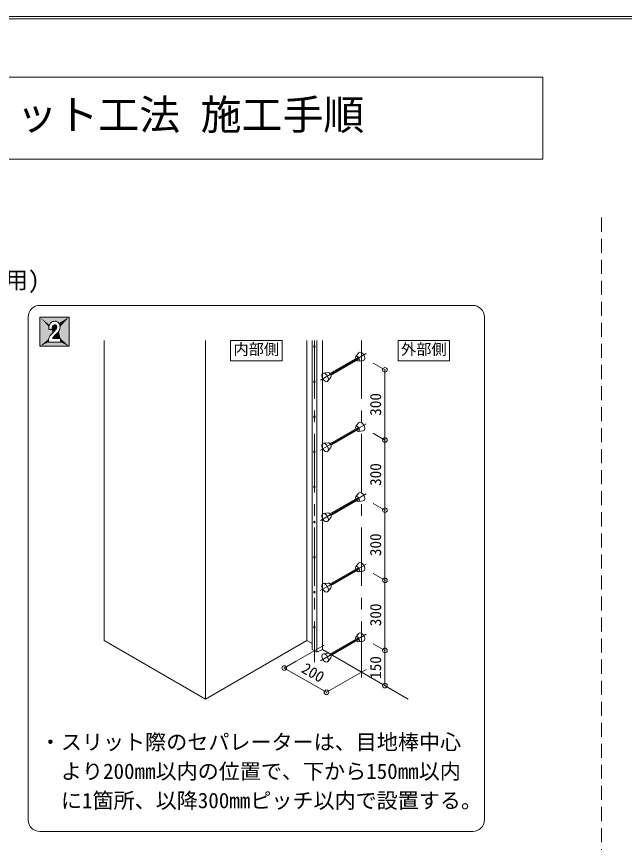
# Model space of a CAD drawing. Units: millimetres on the paper. Extents: x -35288 to 200, y -139 to 12382.
# Drawn here: x 50 to 102, y 68.1 to 138.7 of the extents above; entities that cross this region are included whole.
import ezdxf
from ezdxf.enums import TextEntityAlignment as Align

# ---------------------------------------------------------------- set-up
doc = ezdxf.new("R2010")
doc.units = ezdxf.units.MM
doc.header["$PDMODE"] = 32
doc.header["$PDSIZE"] = 0.4
doc.linetypes.add('CHAIN1', pattern=[8, 5, -1, 1, -1])
doc.linetypes.add('DASHED1', pattern=[1.8, 1.2, -0.6])
for name, color, linetype, lineweight in [('0-0_', 7, 'Continuous', 9), ('1-0_', 7, 'Continuous', 9), ('4-0_通り芯', 7, 'Continuous', 9)]:
    doc.layers.add(name, color=color, linetype=linetype, lineweight=lineweight)
doc.styles.add('ＭＳ ゴシック', font='')
doc.styles.get('ＭＳ ゴシック').set_extended_font_data('MS Gothic')

msp = doc.modelspace()

# ---------------------------------------------------------------- hatches: boundary and pattern name
at = {"layer": '4-0_通り芯'}
h = msp.add_hatch(color=178, dxfattribs=at)
edge = h.paths.add_edge_path()
edge.add_ellipse((75.465, 110.467), major_axis=(0, 0.08), ratio=0.7, start_angle=0, end_angle=360)
h = msp.add_hatch(color=178, dxfattribs=at)
edge = h.paths.add_edge_path()
edge.add_ellipse((75.465, 107.467), major_axis=(0, 0.08), ratio=0.7, start_angle=0, end_angle=360)
h = msp.add_hatch(color=178, dxfattribs=at)
edge = h.paths.add_edge_path()
edge.add_ellipse((75.465, 104.467), major_axis=(0, 0.08), ratio=0.7, start_angle=0, end_angle=360)
h = msp.add_hatch(color=178, dxfattribs=at)
edge = h.paths.add_edge_path()
edge.add_ellipse((75.465, 101.467), major_axis=(0, 0.08), ratio=0.7, start_angle=0, end_angle=360)
h = msp.add_hatch(color=178, dxfattribs=at)
edge = h.paths.add_edge_path()
edge.add_ellipse((75.465, 98.467), major_axis=(0, 0.08), ratio=0.7, start_angle=0, end_angle=360)
h = msp.add_hatch(color=178, dxfattribs=at)
edge = h.paths.add_edge_path()
edge.add_ellipse((75.465, 95.467), major_axis=(0, 0.08), ratio=0.7, start_angle=0, end_angle=360)
h = msp.add_hatch(color=178, dxfattribs=at)
edge = h.paths.add_edge_path()
edge.add_ellipse((75.465, 92.467), major_axis=(0, 0.08), ratio=0.7, start_angle=0, end_angle=360)
h = msp.add_hatch(color=178, dxfattribs=at)
edge = h.paths.add_edge_path()
edge.add_ellipse((75.465, 89.467), major_axis=(0, 0.08), ratio=0.7, start_angle=0, end_angle=360)
h = msp.add_hatch(color=178, dxfattribs=at)
edge = h.paths.add_edge_path()
edge.add_ellipse((75.465, 86.467), major_axis=(0, 0.08), ratio=0.7, start_angle=0, end_angle=360)

# ---------------------------------------------------------------- linework, layer by layer
at = {"layer": '0-0_'}
for p, q in [((-200.2, 138.7), (200.2, 138.7)), ((-200, 138.5), (200, 138.5))]:
    msp.add_line(p, q, dxfattribs=at)
at = {"layer": '1-0_'}
for p, q in [((5, 133.5), (95, 133.5)), ((52, 114), (89, 114)), ((51, 70), (51, 113)), ((52, 113), (54.5, 113)), ((52, 110.5), (52, 113)), ((53.626, 112.469), (53.556, 112.547)), ((53.67, 112.395), (53.626, 112.469)), ((54.5, 113), (54.5, 110.5)), ((90, 70), (90, 113)), ((52, 110.5), (54.5, 110.5)), ((52, 69), (89, 69))]:
    msp.add_line(p, q, dxfattribs=at)
at = {"layer": '1-0_', "linetype": 'DASHED1'}
msp.add_line((100, 121.5), (100, -120), dxfattribs=at)
at = {"layer": '1-0_'}
for points in [[(95, 133.5), (95, 126.5), (5, 126.5)], [(53.389, 111.966), (53.337, 111.906), (53.128, 111.691), (53.069, 111.627), (52.97, 111.51), (52.894, 111.412), (52.824, 111.301), (52.803, 111.264), (52.769, 111.193), (52.742, 111.119), (52.742, 110.854), (53.758, 110.854), (53.758, 111.169), (53.071, 111.169), (53.101, 111.22), (53.124, 111.255), (53.17, 111.318), (53.212, 111.37), (53.313, 111.478), (53.352, 111.516), (53.437, 111.599), (53.532, 111.691), (53.617, 111.786), (53.641, 111.826), (53.677, 111.896), (53.705, 111.983), (53.713, 112.015), (53.721, 112.08), (53.724, 112.147), (53.712, 112.275), (53.7, 112.318), (53.67, 112.395)], [(53.556, 112.547), (53.526, 112.569), (53.471, 112.602), (53.405, 112.629), (53.377, 112.635), (53.325, 112.643), (53.269, 112.646), (53.158, 112.632), (53.119, 112.621), (53.056, 112.595), (52.99, 112.552), (52.967, 112.531), (52.93, 112.494), (52.893, 112.446), (52.826, 112.314), (52.802, 112.243), (52.78, 112.149), (52.776, 112.112), (52.767, 112.046), (52.758, 111.92), (53.042, 111.92), (53.062, 112.109), (53.069, 112.145), (53.092, 112.211), (53.119, 112.262), (53.165, 112.305), (53.178, 112.312), (53.224, 112.326), (53.276, 112.33), (53.348, 112.319), (53.363, 112.315), (53.392, 112.297), (53.414, 112.273), (53.438, 112.226), (53.443, 112.213), (53.45, 112.176), (53.453, 112.139), (53.436, 112.05), (53.426, 112.024), (53.389, 111.966)]]:
    msp.add_lwpolyline(points, dxfattribs=at)
for centre, start, end in [((52, 113), 90, 180), ((89, 113), 0, 90), ((52, 70), 180, 270), ((89, 70), 270, 0)]:
    msp.add_arc(centre, 1, start, end, dxfattribs=at)
for points in [[(52, 113), (52.893, 112.446), (52.93, 112.494)], [(52, 113), (52.93, 112.494), (52.967, 112.531)], [(52, 113), (52.967, 112.531), (52.99, 112.552)], [(52, 113), (52.99, 112.552), (53.056, 112.595)], [(52, 113), (53.056, 112.595), (53.119, 112.621)], [(52, 113), (53.119, 112.621), (53.158, 112.632)], [(52, 113), (53.158, 112.632), (53.269, 112.646)], [(52, 113), (53.269, 112.646), (54.5, 113)], [(52, 113), (52.758, 111.92), (52.767, 112.046)], [(52, 113), (52.767, 112.046), (52.776, 112.112)], [(52, 113), (52.776, 112.112), (52.78, 112.149)], [(52, 113), (52.78, 112.149), (52.802, 112.243)], [(52, 113), (52.802, 112.243), (52.826, 112.314)], [(52, 113), (52.826, 112.314), (52.893, 112.446)], [(52, 113), (52, 110.5), (52.742, 111.119)], [(52, 113), (52.742, 111.119), (52.769, 111.193)], [(52, 113), (52.769, 111.193), (52.803, 111.264)], [(52, 113), (52.803, 111.264), (52.824, 111.301)], [(52, 113), (52.824, 111.301), (52.894, 111.412)], [(52, 113), (52.894, 111.412), (52.97, 111.51)], [(52, 113), (52.97, 111.51), (53.069, 111.627)], [(52, 113), (53.069, 111.627), (53.042, 111.92)], [(53.062, 112.109), (53.069, 112.145), (53.392, 112.297), (53.363, 112.315)], [(53.069, 112.145), (53.092, 112.211), (53.363, 112.315), (53.348, 112.319)], [(53.092, 112.211), (53.119, 112.262), (53.348, 112.319), (53.276, 112.33)], [(53.119, 112.262), (53.165, 112.305), (53.276, 112.33), (53.224, 112.326)], [(53.165, 112.305), (53.178, 112.312), (53.224, 112.326)], [(54.5, 113), (53.269, 112.646), (53.325, 112.643)], [(54.5, 113), (53.325, 112.643), (53.377, 112.635)], [(54.5, 113), (53.377, 112.635), (53.405, 112.629)], [(54.5, 113), (53.405, 112.629), (53.471, 112.602)], [(54.5, 113), (53.471, 112.602), (53.526, 112.569)], [(54.5, 113), (53.526, 112.569), (53.556, 112.547)], [(54.5, 113), (53.556, 112.547), (53.626, 112.469)], [(54.5, 113), (53.626, 112.469), (53.67, 112.395)], [(54.5, 113), (53.67, 112.395), (53.7, 112.318)], [(54.5, 113), (53.7, 112.318), (53.712, 112.275)], [(54.5, 113), (53.712, 112.275), (53.724, 112.147)], [(53.724, 112.147), (54.5, 113), (54.5, 110.5)], [(53.042, 111.92), (53.062, 112.109), (53.414, 112.273), (53.392, 112.297)], [(53.069, 111.627), (53.042, 111.92), (53.438, 112.226), (53.414, 112.273)], [(53.438, 112.226), (53.069, 111.627), (53.128, 111.691)], [(53.438, 112.226), (53.128, 111.691), (53.337, 111.906)], [(53.389, 111.966), (53.337, 111.906), (53.438, 112.226)], [(53.438, 112.226), (53.443, 112.213), (53.389, 111.966), (53.426, 112.024)], [(53.443, 112.213), (53.45, 112.176), (53.426, 112.024), (53.436, 112.05)], [(53.45, 112.176), (53.453, 112.139), (53.436, 112.05)], [(53.758, 111.169), (53.532, 111.691), (53.437, 111.599)], [(53.758, 111.169), (53.617, 111.786), (53.532, 111.691)], [(54.5, 110.5), (53.641, 111.826), (53.617, 111.786)], [(54.5, 110.5), (53.617, 111.786), (53.758, 111.169)], [(54.5, 110.5), (53.677, 111.896), (53.641, 111.826)], [(54.5, 110.5), (53.705, 111.983), (53.677, 111.896)], [(54.5, 110.5), (53.713, 112.015), (53.705, 111.983)], [(54.5, 110.5), (53.721, 112.08), (53.713, 112.015)], [(54.5, 110.5), (53.724, 112.147), (53.721, 112.08)], [(52.742, 110.854), (52.742, 111.119), (52, 110.5)], [(53.758, 111.169), (53.071, 111.169), (53.212, 111.37), (53.17, 111.318)], [(53.071, 111.169), (53.101, 111.22), (53.17, 111.318), (53.124, 111.255)], [(53.313, 111.478), (53.212, 111.37), (53.758, 111.169)], [(53.758, 111.169), (53.437, 111.599), (53.313, 111.478)], [(54.5, 110.5), (53.758, 111.169), (53.758, 110.854)], [(52.742, 110.854), (52, 110.5), (54.5, 110.5)], [(54.5, 110.5), (53.758, 110.854), (52.742, 110.854)]]:
    msp.add_solid(points, dxfattribs=at)
at = {"layer": '4-0_通り芯'}
for p, q in [((57.51, 85.333), (57.51, 111)), ((66.17, 80.333), (66.17, 111)), ((68.3, 111), (68.3, 109.267)), ((74.83, 85.333), (74.83, 111)), ((87.024, 111), (82.624, 111)), ((87.024, 109.267), (87.024, 111)), ((76.801, 108.162), (79.121, 109.502)), ((78.986, 109.54), (79.009, 109.625)), ((79.007, 109.436), (78.986, 109.54)), ((79.252, 109.945), (79.009, 109.625)), ((79.009, 109.625), (79.071, 109.661)), ((79.071, 109.661), (79.157, 109.638)), ((79.157, 109.638), (79.242, 109.563)), ((79.242, 109.563), (79.305, 109.454)), ((79.252, 109.945), (79.356, 110.005)), ((79.356, 110.005), (79.498, 109.967)), ((79.498, 109.967), (79.64, 109.841)), ((79.64, 109.841), (79.744, 109.66)), ((79.744, 109.66), (79.782, 109.474)), ((68.3, 109.267), (72.7, 109.267)), ((79.192, 109.381), (76.871, 108.041)), ((79.157, 109.244), (79.077, 109.315)), ((79.242, 109.221), (79.157, 109.244)), ((79.242, 109.221), (79.64, 109.272)), ((79.242, 109.221), (79.305, 109.257)), ((79.305, 109.454), (79.327, 109.343)), ((79.327, 109.343), (79.305, 109.257)), ((79.64, 109.272), (79.744, 109.332)), ((79.782, 109.474), (79.744, 109.332)), ((81.498, 108.484), (80.498, 109.061)), ((76.096, 108.003), (76.134, 108.145)), ((76.238, 108.205), (76.134, 108.145)), ((76.238, 108.205), (76.636, 108.255)), ((76.238, 108.205), (76.38, 108.167)), ((76.38, 108.167), (76.523, 108.041)), ((76.636, 108.255), (76.722, 108.233)), ((76.722, 108.233), (76.807, 108.157)), ((76.807, 108.157), (76.869, 108.049)), ((81.498, 102.484), (81.498, 108.484)), ((76.134, 107.817), (76.096, 108.003)), ((76.238, 107.636), (76.134, 107.817)), ((76.38, 107.51), (76.238, 107.636)), ((76.523, 107.472), (76.38, 107.51)), ((76.523, 108.041), (76.627, 107.86)), ((76.627, 107.86), (76.665, 107.674)), ((76.665, 107.674), (76.627, 107.532)), ((76.869, 108.049), (76.892, 107.937)), ((76.892, 107.937), (76.869, 107.852)), ((79.252, 103.945), (79.009, 103.625)), ((79.252, 103.945), (79.356, 104.005)), ((79.356, 104.005), (79.498, 103.967)), ((79.498, 103.967), (79.64, 103.841)), ((79.64, 103.841), (79.744, 103.66)), ((76.801, 102.162), (79.121, 103.502)), ((79.192, 103.381), (76.871, 102.041)), ((78.986, 103.54), (79.009, 103.625)), ((79.007, 103.436), (78.986, 103.54)), ((79.009, 103.625), (79.071, 103.661)), ((79.071, 103.661), (79.157, 103.638)), ((79.157, 103.244), (79.077, 103.315)), ((79.157, 103.638), (79.242, 103.563)), ((79.242, 103.221), (79.157, 103.244)), ((79.242, 103.563), (79.305, 103.454)), ((79.242, 103.221), (79.64, 103.272)), ((79.242, 103.221), (79.305, 103.257)), ((79.305, 103.454), (79.327, 103.343)), ((79.327, 103.343), (79.305, 103.257)), ((79.64, 103.272), (79.744, 103.332)), ((79.744, 103.66), (79.782, 103.474)), ((79.782, 103.474), (79.744, 103.332)), ((81.498, 102.484), (80.498, 103.061)), ((81.498, 96.484), (81.498, 102.484)), ((76.096, 102.003), (76.134, 102.145)), ((76.134, 101.817), (76.096, 102.003)), ((76.238, 102.205), (76.134, 102.145)), ((76.238, 101.636), (76.134, 101.817)), ((76.238, 102.205), (76.636, 102.255)), ((76.238, 102.205), (76.38, 102.167)), ((76.38, 102.167), (76.523, 102.041)), ((76.523, 102.041), (76.627, 101.86)), ((76.627, 101.86), (76.665, 101.674)), ((76.636, 102.255), (76.722, 102.233)), ((76.722, 102.233), (76.807, 102.157)), ((76.807, 102.157), (76.869, 102.049)), ((76.869, 102.049), (76.892, 101.937)), ((76.892, 101.937), (76.869, 101.852)), ((76.38, 101.51), (76.238, 101.636)), ((76.523, 101.472), (76.38, 101.51)), ((76.665, 101.674), (76.627, 101.532)), ((76.801, 96.162), (79.121, 97.502)), ((78.986, 97.54), (79.009, 97.625)), ((79.007, 97.436), (78.986, 97.54)), ((79.252, 97.945), (79.009, 97.625)), ((79.009, 97.625), (79.071, 97.661)), ((79.071, 97.661), (79.157, 97.638)), ((79.157, 97.638), (79.242, 97.563)), ((79.242, 97.563), (79.305, 97.454)), ((79.252, 97.945), (79.356, 98.005)), ((79.356, 98.005), (79.498, 97.967)), ((79.498, 97.967), (79.64, 97.841)), ((79.64, 97.841), (79.744, 97.66)), ((79.744, 97.66), (79.782, 97.474)), ((79.192, 97.381), (76.871, 96.041)), ((79.157, 97.244), (79.077, 97.315)), ((79.242, 97.221), (79.157, 97.244)), ((79.242, 97.221), (79.64, 97.272)), ((79.242, 97.221), (79.305, 97.257)), ((79.305, 97.454), (79.327, 97.343)), ((79.327, 97.343), (79.305, 97.257)), ((79.64, 97.272), (79.744, 97.332)), ((79.782, 97.474), (79.744, 97.332)), ((81.498, 96.484), (80.498, 97.061)), ((76.096, 96.003), (76.134, 96.145)), ((76.238, 96.205), (76.134, 96.145)), ((76.238, 96.205), (76.636, 96.255)), ((76.238, 96.205), (76.38, 96.167)), ((76.38, 96.167), (76.523, 96.041)), ((76.636, 96.255), (76.722, 96.233)), ((76.722, 96.233), (76.807, 96.157)), ((76.807, 96.157), (76.869, 96.049)), ((76.134, 95.817), (76.096, 96.003)), ((76.238, 95.636), (76.134, 95.817)), ((76.38, 95.51), (76.238, 95.636)), ((76.523, 95.472), (76.38, 95.51)), ((76.523, 96.041), (76.627, 95.86)), ((76.627, 95.86), (76.665, 95.674)), ((76.665, 95.674), (76.627, 95.532)), ((76.869, 96.049), (76.892, 95.937)), ((76.892, 95.937), (76.869, 95.852)), ((79.252, 91.945), (79.009, 91.625)), ((79.252, 91.945), (79.356, 92.005)), ((79.356, 92.005), (79.498, 91.967)), ((79.498, 91.967), (79.64, 91.841)), ((79.64, 91.841), (79.744, 91.66)), ((76.801, 90.162), (79.121, 91.502)), ((79.192, 91.381), (76.871, 90.041)), ((78.986, 91.54), (79.009, 91.625)), ((79.007, 91.436), (78.986, 91.54)), ((79.009, 91.625), (79.071, 91.661)), ((79.071, 91.661), (79.157, 91.638)), ((79.157, 91.244), (79.077, 91.315)), ((79.157, 91.638), (79.242, 91.563)), ((79.242, 91.221), (79.157, 91.244)), ((79.242, 91.563), (79.305, 91.454)), ((79.242, 91.221), (79.64, 91.272)), ((79.242, 91.221), (79.305, 91.257)), ((79.305, 91.454), (79.327, 91.343)), ((79.327, 91.343), (79.305, 91.257)), ((79.64, 91.272), (79.744, 91.332)), ((79.744, 91.66), (79.782, 91.474)), ((79.782, 91.474), (79.744, 91.332)), ((81.498, 90.484), (80.498, 91.061)), ((76.096, 90.003), (76.134, 90.145)), ((76.134, 89.817), (76.096, 90.003)), ((76.238, 90.205), (76.134, 90.145)), ((76.238, 89.636), (76.134, 89.817)), ((76.238, 90.205), (76.636, 90.255)), ((76.238, 90.205), (76.38, 90.167)), ((76.38, 90.167), (76.523, 90.041)), ((76.523, 90.041), (76.627, 89.86)), ((76.627, 89.86), (76.665, 89.674)), ((76.636, 90.255), (76.722, 90.233)), ((76.722, 90.233), (76.807, 90.157)), ((76.807, 90.157), (76.869, 90.049)), ((76.869, 90.049), (76.892, 89.937)), ((76.892, 89.937), (76.869, 89.852)), ((76.38, 89.51), (76.238, 89.636)), ((76.523, 89.472), (76.38, 89.51)), ((76.665, 89.674), (76.627, 89.532)), ((76.801, 84.162), (79.121, 85.502)), ((78.986, 85.54), (79.009, 85.625)), ((79.007, 85.436), (78.986, 85.54)), ((79.252, 85.945), (79.009, 85.625)), ((79.009, 85.625), (79.071, 85.661)), ((79.071, 85.661), (79.157, 85.638)), ((79.157, 85.638), (79.242, 85.563)), ((79.242, 85.563), (79.305, 85.454)), ((79.252, 85.945), (79.356, 86.005)), ((79.356, 86.005), (79.498, 85.967)), ((79.498, 85.967), (79.64, 85.841)), ((79.64, 85.841), (79.744, 85.66)), ((79.744, 85.66), (79.782, 85.474)), ((79.782, 85.474), (79.744, 85.332)), ((57.51, 85.333), (66.17, 80.333)), ((66.17, 80.333), (74.83, 85.333)), ((74.83, 85.333), (75.265, 85.082)), ((79.192, 85.381), (76.871, 84.041)), ((79.157, 85.244), (79.077, 85.315)), ((79.242, 85.221), (79.157, 85.244)), ((79.242, 85.221), (79.64, 85.272)), ((79.242, 85.221), (79.305, 85.257)), ((79.305, 85.454), (79.327, 85.343)), ((79.327, 85.343), (79.305, 85.257)), ((79.64, 85.272), (79.744, 85.332)), ((81.498, 84.484), (80.498, 85.061)), ((76.096, 84.003), (76.134, 84.145)), ((76.238, 84.205), (76.134, 84.145)), ((76.148, 84.572), (83.49, 80.333)), ((76.238, 84.205), (76.636, 84.255)), ((76.238, 84.205), (76.38, 84.167)), ((76.38, 84.167), (76.523, 84.041)), ((76.636, 84.255), (76.722, 84.233)), ((76.722, 84.233), (76.807, 84.157)), ((76.807, 84.157), (76.869, 84.049)), ((72.898, 82.985), (73.898, 83.562)), ((76.134, 83.817), (76.096, 84.003)), ((76.238, 83.636), (76.134, 83.817)), ((76.38, 83.51), (76.238, 83.636)), ((76.523, 83.472), (76.38, 83.51)), ((76.523, 84.041), (76.627, 83.86)), ((76.627, 83.86), (76.665, 83.674)), ((76.665, 83.674), (76.627, 83.532)), ((76.869, 84.049), (76.892, 83.937)), ((76.892, 83.937), (76.869, 83.852)), ((72.898, 82.985), (76.498, 80.906)), ((81.498, 81.484), (80.498, 82.061)), ((76.498, 80.906), (77.498, 81.484))]:
    msp.add_line(p, q, dxfattribs=at)
at = {"layer": '4-0_通り芯', "color": 3}
for p, q in [((75.265, 111), (75.265, 84.582)), ((75.665, 111), (75.665, 84.351)), ((76.148, 111), (76.148, 84.572)), ((75.665, 84.351), (75.265, 84.582)), ((76.148, 84.572), (75.665, 84.351))]:
    msp.add_line(p, q, dxfattribs=at)
at = {"layer": '4-0_通り芯', "color": 6, "linetype": 'CHAIN1'}
for p, q in [((75.465, 111), (75.465, 83.495)), ((79.498, 111), (79.498, 82.176)), ((75.98, 107.608), (79.898, 109.869)), ((75.98, 101.608), (79.898, 103.869)), ((75.98, 95.608), (79.898, 97.869)), ((75.98, 89.608), (79.898, 91.869)), ((75.98, 83.608), (79.898, 85.869)), ((73.898, 83.562), (76.298, 84.948)), ((77.498, 81.484), (79.898, 82.869))]:
    msp.add_line(p, q, dxfattribs=at)
at = {"layer": '4-0_通り芯'}
for points in [[(72.7, 109.267), (72.7, 111), (68.3, 111)], [(82.624, 111), (82.624, 109.267), (87.024, 109.267)], [(76.869, 107.852), (76.627, 107.532), (76.523, 107.472)], [(76.869, 101.852), (76.627, 101.532), (76.523, 101.472)], [(81.498, 81.484), (81.498, 84.484), (81.498, 90.484), (81.498, 96.484)], [(76.869, 95.852), (76.627, 95.532), (76.523, 95.472)], [(76.869, 89.852), (76.627, 89.532), (76.523, 89.472)], [(76.869, 83.852), (76.627, 83.532), (76.523, 83.472)]]:
    msp.add_lwpolyline(points, dxfattribs=at)
at = {"layer": '4-0_通り芯', "color": 3}
for centre in [(75.465, 110.467), (75.465, 107.467), (75.465, 104.467), (75.465, 101.467), (75.465, 98.467), (75.465, 95.467), (75.465, 92.467), (75.465, 89.467), (75.465, 86.467)]:
    msp.add_ellipse(centre, major_axis=(0, 0.08), ratio=0.7, dxfattribs=at)
at = {"layer": '4-0_通り芯'}
for centre in [(79.157, 109.441), (79.157, 103.441), (79.157, 97.441), (79.157, 91.441), (79.157, 85.441)]:
    msp.add_ellipse(centre, major_axis=(-0.035, 0.0606), ratio=0.7, start_param=3.139996, end_param=6.296298, dxfattribs=at)
for p in [(81.498, 108.484), (81.498, 102.484), (81.498, 96.484), (81.498, 90.484), (81.498, 84.484), (72.898, 82.985), (81.498, 81.484), (76.498, 80.906)]:
    msp.add_point(p, dxfattribs=at)

# ---------------------------------------------------------------- texts
at = {"layer": '1-0_', "style": 'ＭＳ ゴシック'}
for s, height, p in [('アクシス 壁・スリット工法 施工手順', 2.566, (20.25, 128.25)), ('\u3000 【Ｎスリット】ＮＡタイプの場合(補強金具使用)', 1.466, (5, 115))]:
    msp.add_text(s, height=height, dxfattribs=at).set_placement(p, align=Align.BOTTOM_LEFT)
at = {"layer": '4-0_通り芯', "style": 'ＭＳ ゴシック'}
for s, height, p in [('内部側', 0.9531, (68.55, 109.483)), ('外部側', 0.9531, (82.874, 109.483)), ('・スリット際のセパレーターは、目地棒中心', 1.32, (52, 75.6)), ('\u3000より200mm以内の位置で、下から150mm以内', 1.32, (52, 73.1)), ('\u3000に1箇所、以降300mmピッチ以内で設置する。', 1.32, (52, 70.6))]:
    msp.add_text(s, height=height, dxfattribs=at).set_placement(p, align=Align.BOTTOM_LEFT)
for s, rotation, p in [('300', 90, (81.461, 104.555)), ('300', 90, (81.461, 98.555)), ('300', 90, (81.461, 92.555)), ('300', 90, (81.461, 86.555)), ('200', 330, (74.134, 82.418)), ('150', 90, (81.461, 82.055))]:
    msp.add_text(s, height=0.9531, rotation=rotation, dxfattribs=at).set_placement(p, align=Align.BOTTOM_LEFT)

doc.saveas('drawing.dxf')
